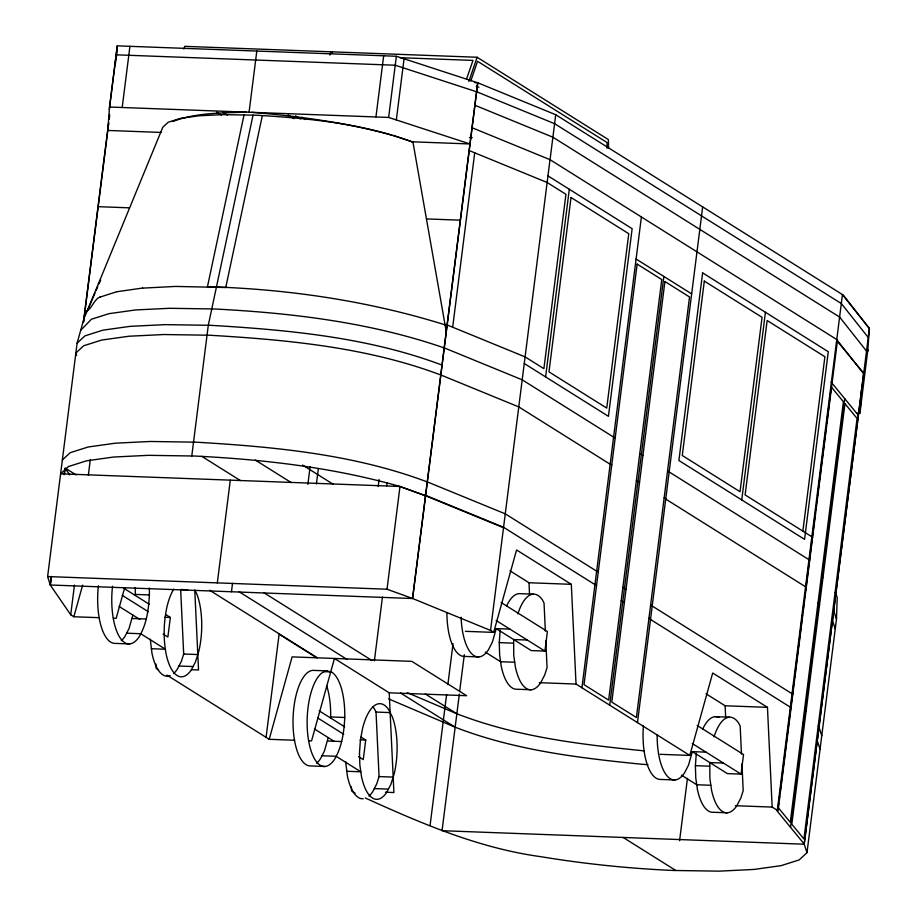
<?xml version="1.0" encoding="UTF-8"?>
<svg xmlns="http://www.w3.org/2000/svg" width="917" height="917" viewBox="0 0 917 917"><rect width="100%" height="100%" fill="white"/><g stroke="black" fill="none" stroke-linecap="round" stroke-linejoin="round"><path stroke-width="1.38" d="M365.253 797.973C421.556 823.535 478.926 848.202 540.698 856.661C584.553 863.906 628.81 868.502 673.227 870.462L719.169 871.15L753.992 869.442L781.158 865.637L799.154 859.928L806.994 852.661L836.476 619.239L837.232 597.655L835.891 593.551M51.455 576.552L50.389 585L412.524 598.514L477.677 82.782L396.362 56.269L117.238 45.85L109.513 107.025L107.816 130.443L161.403 132.449M115.427 64.11L116.104 54.814L395.238 65.233L476.542 91.757M116.459 56.545L117.238 45.85M857.326 412.982L859.951 413.086L861.648 389.656M867.688 351.91L869.373 328.492L842.448 294.586L777.307 810.307M135.189 595.42L135.257 594.411A47.844 18.753 -87.9 0 0 135.212 587.488M149.322 588.015A47.844 18.753 -87.9 0 1 149.368 594.938C148.703 609.381 146.628 624.317 139.075 636.925A47.844 18.753 -87.9 0 1 118.511 635.172A47.844 18.753 -87.9 0 1 112.527 586.25M330.567 717.965L330.636 716.968A47.844 18.753 -87.9 0 0 326.658 685.733M344.746 717.484C344.081 731.938 342.007 746.874 334.441 759.482A47.844 18.753 -87.9 0 1 307.527 732.202A47.844 18.753 -87.9 0 1 326.991 670.889L331.816 672.207A47.844 18.753 -87.9 0 1 344.746 717.484L330.636 716.968M531.138 689.756L517.016 689.24A47.844 18.753 -87.9 0 1 501.267 666.372L499.639 654.956L499.261 642.634L500.178 630.22M545.81 640.903L547.071 667.553L544.732 674.923L540.675 682.764A47.844 18.753 -87.9 0 1 515.377 666.9L513.749 655.483L513.646 639.527L527.298 640.043M727.273 812.794L713.162 812.267A47.844 18.753 -87.9 0 1 697.401 789.399L695.774 777.994L695.395 765.661L696.312 753.247M741.956 763.941L743.206 790.58L740.867 797.95L736.809 805.791A47.844 18.753 -87.9 0 1 711.512 789.927L709.884 778.522L709.781 762.566L723.433 763.07M99.242 617.691L73.841 616.751L70.712 614.791L50.229 584.966L47.627 576.552L77.108 343.13L84.112 318.084L94.978 293.142M109.352 109.238L117.078 48.062M50.229 584.966L51.295 576.461M64.144 474.754L64.832 469.366M83.413 322.211L108.642 122.557M109.146 118.511L109.662 114.465M64.419 473.951L65.118 468.415M83.596 322.165L108.71 123.394M109.238 119.164L109.604 116.333M122.202 107.495L129.927 46.32M70.712 614.791L74.46 585.115M88.341 475.224L90.313 459.669M165.69 614.55L170.356 617.473L167.88 637.04L163.18 634.094M503.513 527.688L425.58 495.753L399.995 486.48L60.602 473.814L68.443 466.547L86.439 460.838L113.605 457.033L148.428 455.325L191.779 455.99L208.285 325.306L253.046 115.141L255.705 115.175C308.765 118.327 362.868 123.336 412.971 142.227L446.247 331.599M249.069 112.229L256.806 51.054M217.318 582.891L230.305 480.153M231.462 591.752L232.528 583.315M266.09 737.337L279.112 634.209L316.388 657.592M307.883 484.336L310.106 466.742M316.411 483.889L318.314 468.828M375.947 116.963L383.673 55.788M393.015 135.441L412.134 141.803L469.951 143.958L388.636 117.433L396.362 56.269M396.327 119.944L404.065 58.78M378.171 486.514L379.065 479.442M386.733 485.781L387.089 482.95M374.388 660.756L382.435 597.127M361.069 737.108L365.734 740.03L363.258 759.597L358.558 756.651M490.538 630.426L550.017 159.661L837.53 340.024L778.063 810.788L772.16 807.086L767.46 707.351L712.704 672.998L689.802 755.425L576.025 684.048L571.325 584.324L516.569 549.971L493.667 632.386L490.538 630.426L412.604 598.492L387.02 589.218L399.995 486.48C333.135 467.464 263.649 459.428 194.37 456.024L191.779 455.99M412.604 598.492L477.791 82.794L474.949 82.69M452.677 327.22L474.708 152.818M430.062 825.587L446.613 694.513M447.863 684.609L453.044 643.608M459.348 694.089L442.051 830.699L804.22 844.213L806.994 852.661M459.658 691.269L464.323 654.738M477.791 82.794L555.725 114.728L550.051 159.696L472.072 127.727M545.604 376.91L569.308 189.269M461.091 617.244A47.844 18.753 -87.9 0 0 488.337 649.935L492.395 642.095L496.223 628.603L531.264 650.577L544.916 651.093L547.392 631.526L501.072 602.469M581.928 687.75L641.396 216.985M609.702 705.173L663.862 276.453M637.475 722.596L702.663 206.898M679.577 840.717L687.452 778.35M741.738 499.937L765.443 312.296M657.157 734.735A47.844 18.753 -87.9 0 0 684.472 772.962L688.529 765.122L692.358 751.631L727.399 773.616L741.051 774.12L743.527 754.553L697.207 725.496M802.868 531.138L824.899 356.736L767.151 320.514L745.12 494.916L812.622 537.247M778.716 803.292L778.178 807.556L790.282 822.331L843.411 401.784L831.306 387.008M779.072 800.461L779.61 796.197M779.966 793.354L786.969 737.979M787.325 735.136L787.863 730.883M788.219 728.041L790.729 708.165M790.901 706.812L794.202 680.655M794.558 677.846L797.045 658.165M797.4 655.357L797.939 651.139M798.294 648.33L802.547 614.596M802.902 611.788L804.324 600.543M804.679 597.735L805.218 593.517M805.573 590.708L808.966 563.817M809.321 560.986L809.86 556.745M810.215 553.914L815.396 512.89M815.752 510.07L816.29 505.817M816.646 502.997L817.185 498.745M817.54 495.925L818.079 491.672M818.434 488.853L822.721 454.901M823.088 452.07L826.297 426.611M826.653 423.78L829.163 403.984M829.518 401.153L830.057 396.912M830.412 394.081L830.94 389.84M790.534 827.352L844.695 398.631M804.22 844.213L869.373 328.492M859.951 413.086L867.849 349.56M121.273 640.696A47.844 18.753 -87.9 0 0 124.964 636.398L129.022 628.558L132.839 615.066M316.652 763.253A47.844 18.753 -87.9 0 0 320.331 758.955L324.389 751.115L328.217 737.623M244.037 114.889L207.437 286.815L219.037 287.101C295.389 290.173 371.419 301.911 444.447 324.629L445.066 324.847M262.342 115.576L225.742 287.502L175.422 286.425L142.605 288.133M73.841 616.751L82.622 585.149M124.609 587.98L116.172 618.322L113.353 618.218M294.621 740.248L269.208 739.297L292.11 656.881L411.836 661.352L466.604 695.705L389.209 692.816L334.453 658.463L311.551 740.879L308.731 740.776M187.71 589.769L180.649 589.505L183.687 654.016L181.348 661.386L177.29 669.227A47.844 18.753 -87.9 0 1 173.611 673.525M372.772 706.835A47.844 18.753 -87.9 0 1 374.468 708.99L376.027 712.062L379.065 776.573L376.727 783.932L372.669 791.784A47.844 18.753 -87.9 0 1 368.989 796.071M183.836 49.037L184.753 46.343L477.115 57.255L608.395 139.602L608.544 148.336M329.822 55.066L330.934 51.799L332.55 52.808M468.828 81.475L477.115 57.255M470.811 80.96L477.539 61.29L607.031 142.513L607.123 148.233M466.489 79.229L472.977 60.407L399.961 57.691M96.113 290.517L97.821 286.585M98.967 283.961L100.675 280.029M191.401 669.754L195.459 661.914L198.668 651.827A47.844 18.753 -87.9 0 0 196.937 594.319L194.771 590.032L198.53 669.983L191.47 669.719A47.844 18.753 -87.9 0 1 166.103 653.89C163.157 638.083 163.627 621.749 167.146 606.091A47.844 18.753 -87.9 0 1 173.794 589.115M80.707 330.28L91.425 319.231L108.974 313.671L135.475 309.957L169.427 308.295L214.372 308.972C292.019 312.961 370.411 322.371 444.183 347.91M100.091 296.993C93.419 299.4 91.425 310.943 84.937 311.505M77.108 343.13L84.949 335.863L102.945 330.154L130.122 326.349L164.945 324.641L210.876 325.329C288.878 329.971 368.382 337.33 442.017 365.092M62.356 459.967L70.185 452.7L88.192 446.992L115.359 443.186L150.182 441.478L196.123 442.177C274.114 446.808 353.63 454.179 427.253 481.929M172.763 121.548C196.089 112.482 221.742 113.112 246.375 112.126M100.045 297.085L117.044 291.629M117.009 291.721L142.628 288.041M109.513 107.025L388.636 117.433M469.389 137.527L472.232 137.642M412.971 142.227L412.134 141.803M98.188 206.669L129.24 207.827M426.451 218.911L460.323 220.183M509.944 570.798L528.994 582.742L571.325 584.324M533.213 594.17L519.102 593.643A47.844 18.753 -87.9 0 0 506.585 605.999M47.627 576.552L387.02 589.218M135.257 594.411L149.368 594.938M496.223 628.603L509.875 629.108M164.888 617.267L170.356 617.473M132.22 618.471L146.33 618.998M465.435 631.332L493.667 632.386M499.261 642.634L513.382 643.161M126.615 633.2L140.725 633.727L165.45 649.236L151.328 648.709M129.538 643.929L115.416 643.402A47.844 18.753 -87.9 0 1 98.417 585.722M478.8 656.939L464.69 656.412A47.844 18.753 -87.9 0 1 446.9 612.567M514.712 662.246L500.602 661.719L485.299 652.113M183.687 654.016L197.808 654.543M326.991 670.889L312.88 670.361A47.844 18.753 -87.9 0 0 293.039 719.341A47.844 18.753 -87.9 0 0 310.794 765.947L324.905 766.474M178.953 666.029L193.063 666.556M323.655 671.634L330.716 671.897M539.334 682.684L576.025 684.048M706.079 693.825L725.129 705.769L767.46 707.351M715.237 716.67L729.347 717.197M643.998 750.851C580.759 744.455 516.5 736.924 456.861 713.758L407.24 692.633M376.027 712.062L390.138 712.589M388.693 698.914L455.164 727.215C514.804 750.381 579.063 757.912 642.301 764.308L647.975 764.652M692.358 751.631L706.01 752.146M360.266 739.824L365.734 740.03M327.598 741.016L341.709 741.544M660.16 754.313L689.802 755.425M695.395 765.661L709.517 766.188M321.993 755.757L336.103 756.284L360.817 771.782L346.706 771.266M674.935 779.966L660.825 779.439A47.844 18.753 -87.9 0 1 643.413 725.886M710.847 785.273L696.737 784.746L681.434 775.152M379.065 776.573L393.175 777.1M374.319 788.586L388.441 789.113M385.438 792.219L393.909 792.54L389.209 692.816M735.468 805.711L772.16 807.086M253.046 115.141L222.579 114.636L198.886 115.794L180.397 118.385L168.155 122.259L162.813 127.211L86.989 311.493M251.774 112.332C298.873 116.23 345.996 122.5 391.639 135.086M440.768 374.984C367.132 347.234 287.629 339.863 209.626 335.232L163.685 334.533L128.873 336.241L101.695 340.058L83.699 345.755L75.859 353.034L76.65 355.441M399.995 486.48L425.511 495.776L424.193 495.249M476.221 86.187L478.869 87.264M476.657 91.757L554.602 123.692L841.359 303.573L868.239 337.456M474.949 105.272L552.894 137.206L839.651 317.087L866.519 351.096M469.195 150.56L547.128 182.494L565.927 194.289L543.896 368.68L525.097 356.896L447.164 324.95M444.264 347.887L522.197 379.821L615.169 438.085M440.836 374.973L518.781 406.907L610.16 464.231M427.333 481.906L505.267 513.841L596.658 571.165M425.637 495.363L503.571 527.298L594.95 584.622M555.725 114.728L843.216 295.056L869.339 328.458M547.965 175.881L632.145 228.688L608.441 416.318L524.26 363.51M636.089 259.03L691.636 293.876M301.934 117.227L305.556 119.508M295.561 115.851L300.386 118.878M288.041 114.912L294.093 118.706M222.579 112.057L227.393 115.084M216.561 112.057L221.387 115.084M639.791 453.525L642.932 455.497M667.565 470.948L809.722 560.172M610.195 464.002L611.765 464.988M636.387 480.439L639.539 482.411M664.16 497.862L665.742 498.848M665.708 499.066L806.295 587.258M596.703 570.821L598.274 571.807M622.895 587.247L626.047 589.23M650.669 604.67L652.239 605.656M652.193 606.011L792.792 694.203M594.995 584.267L596.566 585.252M621.199 600.704L624.339 602.675M648.972 618.127L650.543 619.113M650.497 619.468L791.096 707.649M302.553 465.057L333.18 484.268M255.27 460.036L291.274 482.617M496.108 620.477L544.916 651.093M692.243 743.504L741.051 774.12M201.729 456.311L240.449 480.6M65.164 468.06L76.077 474.903M264.05 592.818L371.97 660.515M425.328 693.986L456.861 713.758M239.199 591.797L347.153 659.506M400.534 692.977L455.119 727.215M623.159 837.462L675.818 870.485M209.626 590.239L317.305 657.787M123.795 588.267L149.333 604.292M319.173 710.824L344.7 726.837M122.259 595.362L148.382 611.754M317.637 717.919L343.76 734.299M119.072 606.424L139.808 619.433M314.451 728.981L334.029 741.257M158.561 669.891L156.199 668.401L155.993 664.137M166.94 675.141L269.208 739.297M355.108 793.182L351.566 790.958L351.371 786.683M837.232 341.009L863.665 373.242L804.186 844.007L776.882 810.697M831.043 381.976L858.346 415.286M821.426 575.75L822.973 577.641M835.089 592.405L835.857 593.356M818.033 602.664L819.58 604.544M831.685 619.319L832.453 620.259M791.658 693.768L792.437 694.708M804.541 709.471L806.089 711.363M818.193 726.126L818.961 727.078M802.833 722.928L804.381 724.82M816.485 739.583L817.265 740.523M836.774 339.829L863.665 373.712M65.783 469.172L69.726 474.903M833.713 610.791L836.476 619.239M832.487 620.465L835.261 628.902M818.996 727.273L821.77 735.721M817.299 740.73L820.062 749.178M741.486 754.118L740.168 726.081L738.609 723.009A47.844 18.753 -87.9 0 0 714.034 736.844M725.129 705.769L725.656 717.071M545.351 631.091L544.033 603.042L542.474 599.97A47.844 18.753 -87.9 0 0 517.899 613.817M528.994 582.742L529.522 594.044M345.663 761.763L347.371 775.908A47.844 18.753 -87.9 0 0 363.132 798.776M150.285 639.206L151.993 653.362A47.844 18.753 -87.9 0 0 170.218 675.657M702.72 729.026A47.844 18.753 -87.9 0 1 718.894 717.358M360.392 740.283L359.487 752.697L359.854 765.03L361.481 776.435A47.844 18.753 -87.9 0 0 386.779 792.311L390.837 784.459L394.046 774.372A47.844 18.753 -87.9 0 0 392.316 716.865L388.59 709.517A47.844 18.753 -87.9 0 0 362.524 728.637L360.392 740.283M571.016 197.487L548.985 371.878L606.733 408.099L628.764 233.709L571.016 197.487M637.143 264.107L584.014 684.655L608.647 700.107L661.765 279.559L637.143 264.107M664.917 281.53L611.788 702.078L636.409 717.518L689.538 296.982L664.917 281.53M702.605 272.876L678.901 460.517L804.576 539.356L828.28 351.715L702.605 272.876M704.313 281.095L682.282 455.497L740.03 491.718L762.061 317.316L704.313 281.095M844.958 403.663L791.829 824.211L803.934 838.986L857.063 418.439L844.958 403.663"/></g></svg>
